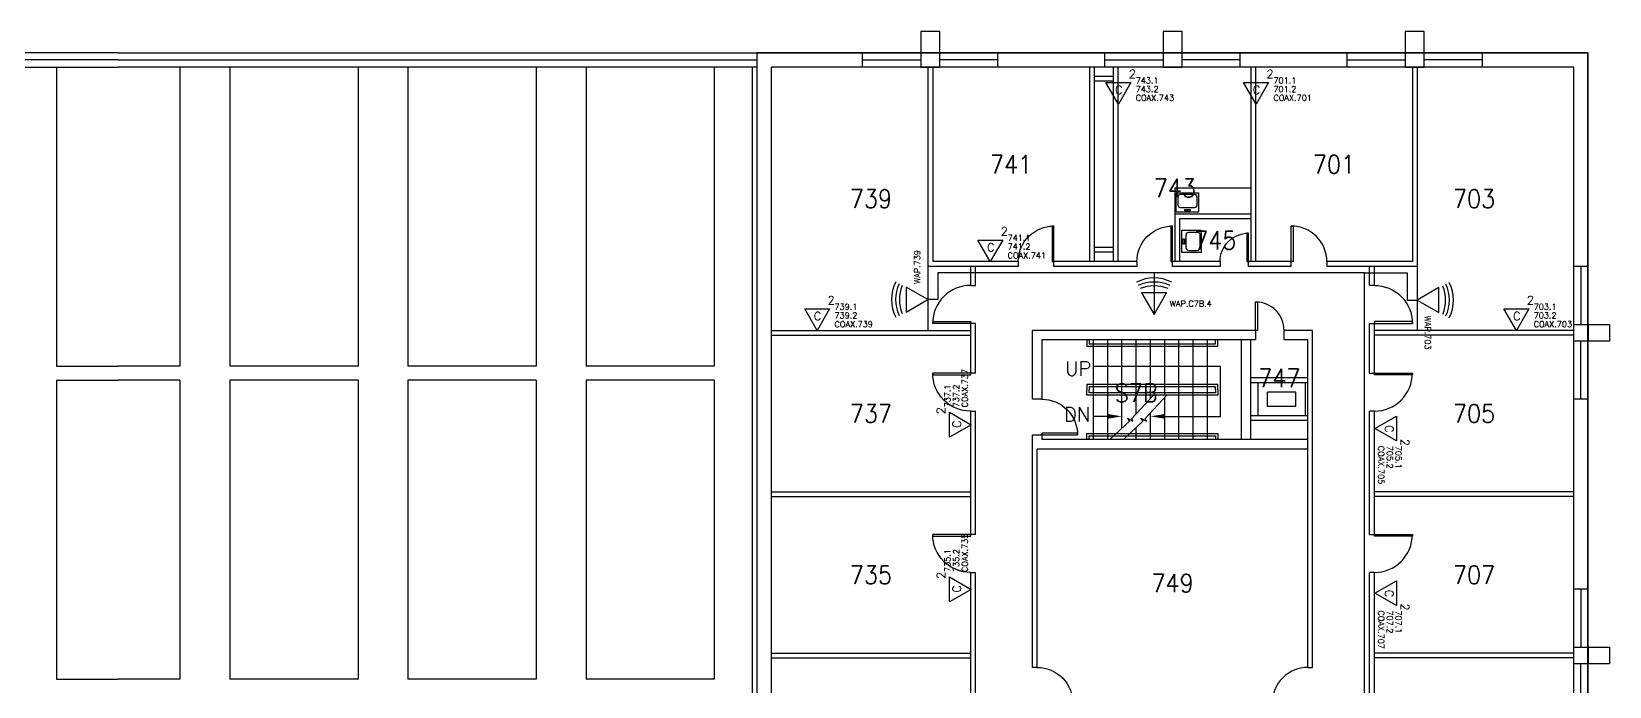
# Model space of a CAD drawing. Header units: inches. Extents: x -460 to 10305, y -938 to 5356.
# Drawn here: x 8976 to 10305, y 4774 to 5326 of the extents above; entities that cross this region are included whole.
import ezdxf
from ezdxf.enums import TextEntityAlignment as Align

# ---------------------------------------------------------------- set-up
doc = ezdxf.new("R2010")
doc.units = ezdxf.units.IN
doc.header["$MEASUREMENT"] = 0
doc.set_wipeout_variables(frame=1)
for name, color, linetype in [('01-0263-07-DWG-BFP-ARCH$0$SP-CASEHIDE', 11, 'Continuous'), ('01-0263-07-DWG-BFP-ARCH$0$SP-DOORS', 5, 'Continuous'), ('01-0263-07-DWG-BFP-ARCH$0$SP-FIXT', 35, 'Continuous'), ('01-0263-07-DWG-BFP-ARCH$0$SP-GROSS', 30, 'Continuous'), ('01-0263-07-DWG-BFP-ARCH$0$SP-GUARDRAIL', 150, 'Continuous'), ('01-0263-07-DWG-BFP-ARCH$0$SP-RMNO', 7, 'Continuous'), ('01-0263-07-DWG-BFP-ARCH$0$SP-ROOM', 7, 'Continuous'), ('01-0263-07-DWG-BFP-ARCH$0$SP-SITE', 3, 'Continuous'), ('01-0263-07-DWG-BFP-ARCH$0$SP-STAIRS', 1, 'Continuous'), ('01-0263-07-DWG-BFP-ARCH$0$SP-TEXT', 72, 'Continuous'), ('01-0263-07-DWG-BFP-ARCH$0$SP-WALL', 7, 'Continuous'), ('01-0263-07-DWG-BFP-ARCH$0$SP-WINDOWS', 6, 'Continuous'), ('T-Anno-Soffit', 200, 'Continuous'), ('T-Comm-E', 1, 'Continuous'), ('T-Comm-E-Wireless', 1, 'Continuous'), ('T-Comm-Path', 40, 'Continuous')]:
    doc.layers.add(name, color=color, linetype=linetype)
doc.layers.get('01-0263-07-DWG-BFP-ARCH$0$SP-ROOM').off()
doc.styles.add('01-0263-07-DWG-BFP-ARCH$0$ROMANS', font='ROMANS.shx', dxfattribs={"width": 0.9})
doc.styles.add('01-0263-07-DWG-BFP-ARCH$0$STANDARD', font='TXT.shx', dxfattribs={"height": 12})
doc.styles.add('3-32', font='SIMPLEX.shx', dxfattribs={"height": 9})

# ---------------------------------------------------------------- blocks, each defined once
blk = doc.blocks.new('01-0263-07-DWG-BFP-ARCH$0$DOR00')
at = {"color": 0}
for p, q in [((0, 1), (0, 0)), ((1, 0), (1, 1))]:
    blk.add_line(p, q, dxfattribs=at)
blk = doc.blocks.new('01-0263-07-DWG-BFP-ARCH$0$DOR01')
at = {"color": 0}
for p, q in [((1, 1), (0, 1)), ((0, 1), (0, 0)), ((1, 0), (1, 1)), ((0, 0), (1, 0))]:
    blk.add_line(p, q, dxfattribs=at)
blk = doc.blocks.new('01-0263-07-DWG-BFP-ARCH$0$S')
for p, q in [((4.1, 17.7, 36), (4.1, 8.7, 36)), ((21.3, 20.6, 36), (7, 20.6, 36)), ((24.2, 8.7, 36), (24.2, 17.7, 36)), ((7, 5.8, 36), (21.3, 5.8, 36))]:
    blk.add_line(p, q)
at = {"elevation": 36}
for points in [[(2.2, 1.1), (26.2, 1.1), (26.2, 22.1), (2.2, 22.1)], [(11.2, 2.6), (17.1, 2.6), (17.1, 4.1), (11.2, 4.1)]]:
    blk.add_lwpolyline(points, close=True, dxfattribs=at)
for centre, start, end in [((7, 17.7, 36), 90, 180), ((21.3, 17.7, 36), 0, 90), ((7, 8.7, 36), 180, 270), ((21.3, 8.7, 36), 270, 0)]:
    blk.add_arc(centre, 2.88, start, end)
blk = doc.blocks.new('01-0263-07-DWG-BFP-ARCH$0$FMGRM1')
at = {"style": '01-0263-07-DWG-BFP-ARCH$0$ROMANS', "width": 0.9}
for tag, p in [('DATA1', (0, -0.443)), ('DATA2', (0, -0.602)), ('DATA3', (0, -0.762)), ('DATA4', (0, -0.921)), ('DATA5', (0, -1.081))]:
    blk.add_attdef(tag, text='', height=0.117, dxfattribs=at).set_placement(p, align=Align.CENTER)
at = {"linetype": 'Continuous'}
blk.add_wipeout([(-0.375, -0.125), (0.375, -0.125), (0.375, 0.125), (-0.375, 0.125)], dxfattribs=at)
at = {"style": '01-0263-07-DWG-BFP-ARCH$0$ROMANS', "width": 0.9}
blk.add_attdef('RMAREA', text='', height=0.117, dxfattribs=at).set_placement((0, -0.284), align=Align.CENTER)
at = {"layer": '01-0263-07-DWG-BFP-ARCH$0$SP-RMNO', "style": '01-0263-07-DWG-BFP-ARCH$0$ROMANS', "width": 0.9}
blk.add_attdef('RMNUMB', text='', height=0.16, dxfattribs=at).set_placement((0, 0), align=Align.MIDDLE)
blk = doc.blocks.new('01-0263-07-DWG-BFP-ARCH', base_point=(1295.2, 1353.4))
at = {"layer": '01-0263-07-DWG-BFP-ARCH$0$SP-CASEHIDE'}
for p, q in [((3487.2, 2527.4), (3423.2, 2527.4)), ((3423.2, 2527.4), (3423.2, 2505.4))]:
    blk.add_line(p, q, dxfattribs=at)
at = {"layer": '01-0263-07-DWG-BFP-ARCH$0$SP-DOORS'}
for points in [[(3291.2, 2465.4, -0.414214), (3321.2, 2495.4, -0.414214)], [(3391.2, 2465.4, -0.414214), (3421.2, 2495.4, -0.414214)], [(3461.2, 2465.4, -0.414214), (3485.2, 2489.4, -0.414214)], [(3551.2, 2465.4, 0.414214), (3521.2, 2495.4, 0.414214)], [(3251.2, 2445.4, 0.414214), (3219.2, 2413.4, 0.414214)], [(3591.2, 2445.4, -0.414214), (3623.2, 2413.4, -0.414214)], [(3515.2, 2407.4, 0.414214), (3491.2, 2431.4, 0.414214)], [(3251.2, 2339.4, -0.414214), (3219.2, 2371.4, -0.414214)], [(3591.2, 2339.4, 0.414214), (3623.2, 2371.4, 0.414214)], [(3311.2, 2349.4, -0.414214), (3341.2, 2319.4, -0.414214)], [(3251.2, 2203.4, -0.414214), (3219.2, 2235.4, -0.414214)], [(3591.2, 2203.4, 0.414214), (3623.2, 2235.4, 0.414214)], [(3307.2, 2123.4, -0.414214), (3337.2, 2093.4, -0.414214)], [(3535.2, 2123.4, 0.414214), (3505.2, 2093.4, 0.414214)]]:
    blk.add_lwpolyline(points, format="xyb", dxfattribs=at)
at = {"layer": '01-0263-07-DWG-BFP-ARCH$0$SP-GROSS'}
blk.add_lwpolyline([(3071.1, 1373.5), (3071.2, 1353.4), (3771.2, 1353.4), (3771.1, 2641.4), (3071.2, 2641.4)], close=True, dxfattribs=at)
at = {"layer": '01-0263-07-DWG-BFP-ARCH$0$SP-GUARDRAIL'}
for p, q in [((3349.1, 2399.4), (3349.1, 2394.2)), ((3349.1, 2394.2), (3459.5, 2394.2)), ((3351.1, 2399.4), (3351.1, 2396.2)), ((3351.1, 2396.2), (3457.5, 2396.2)), ((3457.5, 2396.2), (3457.5, 2399.4)), ((3459.5, 2394.2), (3459.5, 2399.4)), ((3349.1, 2320.6), (3459.5, 2320.6)), ((3349.1, 2315.4), (3349.1, 2320.6)), ((3351.1, 2318.6), (3457.5, 2318.6)), ((3351.1, 2315.4), (3351.1, 2318.6)), ((3457.5, 2318.6), (3457.5, 2315.4)), ((3459.5, 2320.6), (3459.5, 2315.4))]:
    blk.add_line(p, q, dxfattribs=at)
for points in [[(3459.5, 2357.4), (3459.5, 2362), (3349.1, 2362)], [(3349.1, 2362), (3349.1, 2357.4)], [(3459.5, 2357.4), (3459.5, 2352.8), (3349.1, 2352.8)], [(3349.1, 2352.8), (3349.1, 2357.4)], [(3457.5, 2357.4), (3457.5, 2360), (3351.1, 2360)], [(3351.1, 2360), (3351.1, 2357.4)], [(3457.5, 2357.4), (3457.5, 2354.8), (3351.1, 2354.8)], [(3351.1, 2354.8), (3351.1, 2357.4)]]:
    blk.add_lwpolyline(points, dxfattribs=at)
at = {"layer": '01-0263-07-DWG-BFP-ARCH$0$SP-SITE'}
for p, q in [((2481.2, 2629.4), (2481.2, 2377.4)), ((2585.2, 2629.4), (2585.2, 2377.4)), ((2627.2, 2629.4), (2627.2, 2377.4)), ((2735.2, 2629.4), (2735.2, 2377.4)), ((2777.2, 2629.4), (2777.2, 2377.4)), ((2885.2, 2629.4), (2885.2, 2377.4)), ((2927.2, 2629.4), (2927.2, 2377.4)), ((3035.2, 2629.4), (2927.2, 2629.4)), ((3035.2, 2629.4), (3035.2, 2377.4)), ((2481.2, 2377.4), (2533.2, 2377.4)), ((2585.2, 2377.4), (2533.2, 2377.4)), ((2735.2, 2377.4), (2627.2, 2377.4)), ((2885.2, 2377.4), (2777.2, 2377.4)), ((3035.2, 2377.4), (2927.2, 2377.4)), ((2481.2, 2365.4), (2481.2, 2113.4)), ((2481.2, 2365.4), (2533.2, 2365.4)), ((2585.2, 2365.4), (2533.2, 2365.4)), ((2585.2, 2365.4), (2585.2, 2113.4)), ((2627.2, 2365.4), (2627.2, 2113.4)), ((2735.2, 2365.4), (2627.2, 2365.4)), ((2735.2, 2365.4), (2735.2, 2113.4)), ((2885.2, 2365.4), (2777.2, 2365.4)), ((2777.2, 2365.4), (2777.2, 2113.4)), ((2885.2, 2365.4), (2885.2, 2113.4)), ((2927.2, 2365.4), (2927.2, 2113.4)), ((3035.2, 2365.4), (2927.2, 2365.4)), ((3035.2, 2365.4), (3035.2, 2113.4)), ((2481.2, 2113.4), (2533.2, 2113.4)), ((2585.2, 2113.4), (2533.2, 2113.4)), ((2735.2, 2113.4), (2627.2, 2113.4)), ((2885.2, 2113.4), (2777.2, 2113.4)), ((3035.2, 2113.4), (2927.2, 2113.4))]:
    blk.add_line(p, q, dxfattribs=at)
for points in [[(2533.2, 2641.4), (2421.7, 2641.4), (1995.2, 2641.4)], [(2533.2, 2635.4), (1995.2, 2635.4)], [(2533.2, 2641.4), (2644.7, 2641.4), (3071.2, 2641.4)], [(2533.2, 2635.4), (3071.2, 2635.4)], [(1995.2, 2629.4), (2421.7, 2629.4), (2533.2, 2629.4)], [(3071.2, 2629.4), (2644.7, 2629.4), (2533.2, 2629.4)]]:
    blk.add_lwpolyline(points, dxfattribs=at)
at = {"layer": '01-0263-07-DWG-BFP-ARCH$0$SP-STAIRS'}
for p, q in [((3354.6, 2315.4), (3354.6, 2399.4)), ((3366.6, 2315.4), (3366.6, 2399.4)), ((3378.6, 2324.9), (3378.6, 2399.4)), ((3390.6, 2337.3), (3390.6, 2399.4)), ((3402.6, 2350), (3402.6, 2399.4)), ((3414.6, 2352.8), (3414.6, 2399.4)), ((3426.6, 2315.4), (3426.6, 2399.4)), ((3438.6, 2315.4), (3438.6, 2399.4)), ((3450.6, 2315.4), (3450.6, 2399.4)), ((3414.6, 2315.4), (3414.6, 2350.8)), ((3402.6, 2315.4), (3402.6, 2338.1)), ((3390.6, 2315.4), (3390.6, 2325.5))]:
    blk.add_line(p, q, dxfattribs=at)
for points in [[(3368.5, 2315.4), (3385.2, 2331.1), (3383.3, 2333.5), (3387.9, 2330.9), (3386.8, 2333.3), (3405.2, 2352.8)], [(3379.8, 2315.4), (3396.5, 2331.1), (3394.6, 2333.5), (3399.2, 2330.9), (3398.1, 2333.3), (3416.5, 2352.8)]]:
    blk.add_lwpolyline(points, dxfattribs=at)
at = {"layer": '01-0263-07-DWG-BFP-ARCH$0$SP-TEXT'}
for p, q in [((3461.6, 2376.9), (3354.6, 2376.9)), ((3461.6, 2335), (3461.6, 2376.9)), ((3366.6, 2335), (3354.6, 2335)), ((3414.6, 2335), (3461.6, 2335))]:
    blk.add_line(p, q, dxfattribs=at)
for points in [[(3366.6, 2337), (3366.6, 2333), (3378.6, 2335)], [(3414.6, 2333), (3414.6, 2337), (3402.6, 2335)]]:
    blk.add_solid(points, dxfattribs=at)
at = {"layer": '01-0263-07-DWG-BFP-ARCH$0$SP-WALL'}
for p, q in [((3209.2, 2659.4), (3209.2, 2629.4)), ((3225.2, 2659.4), (3209.2, 2659.4)), ((3225.2, 2629.4), (3225.2, 2659.4)), ((3413.2, 2659.4), (3413.2, 2629.4)), ((3429.2, 2659.4), (3413.2, 2659.4)), ((3429.2, 2629.4), (3429.2, 2659.4)), ((3617.2, 2659.4), (3617.2, 2629.4)), ((3633.2, 2659.4), (3617.2, 2659.4)), ((3633.2, 2629.4), (3633.2, 2659.4)), ((3071.2, 2641.4), (3071.2, 1375.4)), ((3160.2, 2629.4), (3160.2, 2641.4)), ((3274.2, 2629.4), (3274.2, 2641.4)), ((3364.2, 2629.4), (3364.2, 2641.4)), ((3478.2, 2629.4), (3478.2, 2641.4)), ((3568.2, 2629.4), (3568.2, 2641.4)), ((3682.2, 2629.4), (3682.2, 2641.4)), ((3067.2, 2629.4), (3067.2, 1381.4)), ((3083.2, 2629.4), (3083.2, 1365.4)), ((3209.2, 2629.4), (3225.2, 2629.4)), ((3215.2, 2629.4), (3215.2, 2461.4)), ((3219.2, 2629.4), (3219.2, 2465.4)), ((3351.2, 2629.4), (3351.2, 2465.4)), ((3355.2, 2629.4), (3355.2, 2465.4)), ((3371.2, 2629.4), (3371.2, 2465.4)), ((3375.2, 2629.4), (3375.2, 2465.4)), ((3413.2, 2629.4), (3429.2, 2629.4)), ((3487.2, 2629.4), (3487.2, 2465.4)), ((3491.2, 2629.4), (3491.2, 2465.4)), ((3617.2, 2629.4), (3633.2, 2629.4)), ((3623.2, 2629.4), (3623.2, 2465.4)), ((3627.2, 2629.4), (3627.2, 2461.4)), ((3487.2, 2505.4), (3423.2, 2505.4)), ((3423.2, 2505.4), (3423.2, 2465.4)), ((3487.2, 2501.4), (3427.2, 2501.4)), ((3427.2, 2501.4), (3427.2, 2465.4)), ((3291.2, 2461.4), (3215.2, 2461.4)), ((3291.2, 2465.4), (3219.2, 2465.4)), ((3251.2, 2445.4), (3251.2, 2461.4)), ((3255.2, 2445.4), (3255.2, 2461.4)), ((3391.2, 2465.4), (3321.2, 2465.4)), ((3391.2, 2461.4), (3321.2, 2461.4)), ((3461.2, 2465.4), (3421.2, 2465.4)), ((3461.2, 2461.4), (3421.2, 2461.4)), ((3521.2, 2465.4), (3485.2, 2465.4)), ((3521.2, 2461.4), (3485.2, 2461.4)), ((3623.2, 2465.4), (3551.2, 2465.4)), ((3627.2, 2461.4), (3551.2, 2461.4)), ((3587.2, 2445.4), (3587.2, 2461.4)), ((3591.2, 2445.4), (3591.2, 2461.4)), ((3771.2, 2461.4), (3759.2, 2461.4)), ((3083.2, 2407.4), (3251.2, 2407.4)), ((3251.2, 2371.4), (3251.2, 2413.4)), ((3255.2, 2371.4), (3255.2, 2413.4)), ((3303.2, 2349.4), (3303.2, 2407.4)), ((3491.2, 2407.4), (3303.2, 2407.4)), ((3539.2, 2407.4), (3515.2, 2407.4)), ((3539.2, 2123.4), (3539.2, 2407.4)), ((3587.2, 2371.4), (3587.2, 2413.4)), ((3591.2, 2371.4), (3591.2, 2413.4)), ((3759.2, 2407.4), (3591.2, 2407.4)), ((3759.2, 2412.4), (3789.2, 2412.4)), ((3771.2, 2412.4), (3771.2, 2398.4)), ((3789.2, 2412.4), (3789.2, 2398.4)), ((3083.2, 2403.4), (3251.2, 2403.4)), ((3491.2, 2399.4), (3311.2, 2399.4)), ((3311.2, 2399.4), (3311.2, 2349.4)), ((3479.2, 2315.4), (3479.2, 2399.4)), ((3487.2, 2315.4), (3487.2, 2399.4)), ((3535.2, 2399.4), (3515.2, 2399.4)), ((3535.2, 2123.4), (3535.2, 2399.4)), ((3759.2, 2403.4), (3591.2, 2403.4)), ((3789.2, 2398.4), (3759.2, 2398.4)), ((3535.2, 2367.4), (3487.2, 2367.4)), ((3535.2, 2363.4), (3487.2, 2363.4)), ((3493.2, 2335.4), (3493.2, 2363.4)), ((3525.2, 2355.4), (3501.2, 2355.4)), ((3501.2, 2343.4), (3501.2, 2355.4)), ((3525.2, 2343.4), (3525.2, 2355.4)), ((3533.2, 2335.4), (3533.2, 2363.4)), ((3251.2, 2235.4), (3251.2, 2339.4)), ((3255.2, 2235.4), (3255.2, 2339.4)), ((3525.2, 2343.4), (3501.2, 2343.4)), ((3587.2, 2235.4), (3587.2, 2339.4)), ((3591.2, 2235.4), (3591.2, 2339.4)), ((3771.2, 2349.4), (3759.2, 2349.4)), ((3535.2, 2335.4), (3487.2, 2335.4)), ((3535.2, 2331.4), (3487.2, 2331.4)), ((3303.2, 2123.4), (3303.2, 2319.4)), ((3311.2, 2319.4), (3311.2, 2315.4)), ((3535.2, 2315.4), (3311.2, 2315.4)), ((3535.2, 2307.4), (3307.2, 2307.4)), ((3307.2, 2123.4), (3307.2, 2307.4)), ((3083.2, 2271.4), (3251.2, 2271.4)), ((3083.2, 2267.4), (3251.2, 2267.4)), ((3759.2, 2271.4), (3591.2, 2271.4)), ((3759.2, 2267.4), (3591.2, 2267.4)), ((3251.2, 2099.4), (3251.2, 2203.4)), ((3255.2, 2099.4), (3255.2, 2203.4)), ((3587.2, 2099.4), (3587.2, 2203.4)), ((3591.2, 2099.4), (3591.2, 2203.4)), ((3771.2, 2189.4), (3759.2, 2189.4)), ((3759.2, 2140.4), (3789.2, 2140.4)), ((3771.2, 2140.4), (3771.2, 2126.4)), ((3789.2, 2140.4), (3789.2, 2126.4)), ((3083.2, 2135.4), (3251.2, 2135.4)), ((3083.2, 2131.4), (3251.2, 2131.4)), ((3759.2, 2135.4), (3591.2, 2135.4)), ((3759.2, 2131.4), (3591.2, 2131.4)), ((3789.2, 2126.4), (3759.2, 2126.4))]:
    blk.add_line(p, q, dxfattribs=at)
for points in [[(3071.8, 2641.4), (3771.2, 2641.4)], [(3771.2, 1904.4), (3771.2, 2411.4), (3771.2, 2641.4)], [(3759.2, 2629.4), (3083.2, 2629.4)], [(3371.2, 2621.4), (3355.2, 2621.4)], [(3759.2, 1904.4), (3759.2, 2411.4), (3759.2, 2629.4)], [(3371.2, 2617.4), (3355.2, 2617.4)], [(3371.2, 2477.4), (3355.2, 2477.4)], [(3371.2, 2473.4), (3355.2, 2473.4)]]:
    blk.add_lwpolyline(points, dxfattribs=at)
at = {"layer": '01-0263-07-DWG-BFP-ARCH$0$SP-WINDOWS'}
for p, q in [((3160.2, 2635.4), (3209.2, 2635.4)), ((3274.2, 2635.4), (3225.2, 2635.4)), ((3364.2, 2635.4), (3413.2, 2635.4)), ((3478.2, 2635.4), (3429.2, 2635.4)), ((3568.2, 2635.4), (3617.2, 2635.4)), ((3682.2, 2635.4), (3633.2, 2635.4)), ((3765.2, 2461.4), (3765.2, 2412.4)), ((3765.2, 2349.4), (3765.2, 2398.4)), ((3765.2, 2189.4), (3765.2, 2140.4)), ((3765.2, 2077.4), (3765.2, 2126.4))]:
    blk.add_line(p, q, dxfattribs=at)
at = {"layer": '01-0263-07-DWG-BFP-ARCH$0$SP-DOORS'}
for p, xscale, yscale, zscale, rotation in [((3321.2, 2465.4), -30, -1.5, 30, 270), ((3421.2, 2465.4), -30, -1.5, 30, 270), ((3485.2, 2465.4), -24, -1.5, 24, 270), ((3521.2, 2465.4), -30, 1.5, 30, 270), ((3491.2, 2407.4), -24, 1.5, 24, 269.9999999999968), ((3591.2, 2413.4), -32, -1.5, 32, 180), ((3591.2, 2371.4), -32, 1.5, 32, 180), ((3311.2, 2319.4), -30, -1.5, 30, 180), ((3591.2, 2235.4), -32, 1.5, 32, 180)]:
    blk.add_blockref('01-0263-07-DWG-BFP-ARCH$0$DOR01', p, dxfattribs=dict(at, xscale=xscale, yscale=yscale, zscale=zscale, rotation=rotation))
at = {"layer": '01-0263-07-DWG-BFP-ARCH$0$SP-DOORS', "xscale": -32, "zscale": 32}
for p, yscale in [((3251.2, 2413.4), 1.5), ((3251.2, 2371.4), -1.5), ((3251.2, 2235.4), -1.5)]:
    blk.add_blockref('01-0263-07-DWG-BFP-ARCH$0$DOR01', p, dxfattribs=dict(at, yscale=yscale))
at = {"layer": '01-0263-07-DWG-BFP-ARCH$0$SP-FIXT', "xscale": -0.78, "yscale": 0.78, "zscale": 0.78}
blk.add_blockref('01-0263-07-DWG-BFP-ARCH$0$S', (3444.8, 2506.2, 7.9), dxfattribs=at)
at = {"layer": '01-0263-07-DWG-BFP-ARCH$0$SP-FIXT', "xscale": -0.78, "yscale": 0.78, "zscale": 0.78, "rotation": 270}
blk.add_blockref('01-0263-07-DWG-BFP-ARCH$0$S', (3428.2, 2471.4, 7.9), dxfattribs=at)
at = {"layer": '01-0263-07-DWG-BFP-ARCH$0$SP-WALL', "yscale": -4}
for p, xscale, zscale in [((3321.2, 2465.4), -30, 30), ((3421.2, 2465.4), -30, 30), ((3485.2, 2465.4), -24, 24)]:
    blk.add_blockref('01-0263-07-DWG-BFP-ARCH$0$DOR00', p, dxfattribs=dict(at, xscale=xscale, zscale=zscale))
at = {"layer": '01-0263-07-DWG-BFP-ARCH$0$SP-WALL'}
for p, xscale, yscale, zscale, rotation in [((3521.2, 2465.4), -30, 4, 30, 180), ((3251.2, 2413.4), -32, 3.999999999999773, 32, 270), ((3591.2, 2413.4), -32, -4, 32, 270), ((3491.2, 2399.4), -24, -7.999999999999544, 24, 180), ((3251.2, 2371.4), -32, -3.999999999999773, 32, 90), ((3591.2, 2371.4), -32, 4, 32, 90), ((3311.2, 2319.4), -30, -7.999999999999773, 30, 270), ((3251.2, 2235.4), -32, -4.000000000000227, 32, 90), ((3591.2, 2235.4), -32, 4, 32, 90), ((3307.2, 2093.4), -30, -3.999999999999773, 30, 270), ((3535.2, 2093.4), -30, 4, 30, 270)]:
    blk.add_blockref('01-0263-07-DWG-BFP-ARCH$0$DOR00', p, dxfattribs=dict(at, xscale=xscale, yscale=yscale, zscale=zscale, rotation=rotation))
at = {"layer": '01-0263-07-DWG-BFP-ARCH$0$SP-TEXT', "style": '01-0263-07-DWG-BFP-ARCH$0$STANDARD'}
for s, p in [('UP', (3352.8, 2375.3)), ('DN', (3351.9, 2336.8))]:
    blk.add_text(s, height=12, dxfattribs=at).set_placement(p, align=Align.MIDDLE_RIGHT)
at = {"layer": '01-0263-07-DWG-BFP-ARCH$0$SP-ROOM'}
ref = blk.add_blockref('01-0263-07-DWG-BFP-ARCH$0$FMGRM1', (3285.2, 2547.4), dxfattribs=dict(at, xscale=96, yscale=96, zscale=96))
ref.add_attrib('RMNUMB', '741', dxfattribs={"layer": '01-0263-07-DWG-BFP-ARCH$0$SP-RMNO', "height": 15.36, "style": '01-0263-07-DWG-BFP-ARCH$0$ROMANS', "width": 0.9}).set_placement((3285.2, 2547.4), align=Align.MIDDLE)
ref = blk.add_blockref('01-0263-07-DWG-BFP-ARCH$0$FMGRM1', (3557.2, 2547.4), dxfattribs=dict(at, xscale=96, yscale=96, zscale=96))
ref.add_attrib('RMNUMB', '701', dxfattribs={"layer": '01-0263-07-DWG-BFP-ARCH$0$SP-RMNO', "height": 15.36, "style": '01-0263-07-DWG-BFP-ARCH$0$ROMANS', "width": 0.9}).set_placement((3557.2, 2547.4), align=Align.MIDDLE)
ref = blk.add_blockref('01-0263-07-DWG-BFP-ARCH$0$FMGRM1', (3423.2, 2527.4), dxfattribs=dict(at, xscale=96, yscale=96, zscale=96))
ref.add_attrib('RMNUMB', '743', dxfattribs={"layer": '01-0263-07-DWG-BFP-ARCH$0$SP-RMNO', "height": 15.36, "style": '01-0263-07-DWG-BFP-ARCH$0$ROMANS', "width": 0.9}).set_placement((3423.2, 2527.4), align=Align.MIDDLE)
ref = blk.add_blockref('01-0263-07-DWG-BFP-ARCH$0$FMGRM1', (3167.2, 2518.4), dxfattribs=dict(at, xscale=96, yscale=96, zscale=96))
ref.add_attrib('RMNUMB', '739', dxfattribs={"layer": '01-0263-07-DWG-BFP-ARCH$0$SP-RMNO', "height": 15.36, "style": '01-0263-07-DWG-BFP-ARCH$0$ROMANS', "width": 0.9}).set_placement((3167.2, 2518.4), align=Align.MIDDLE)
ref = blk.add_blockref('01-0263-07-DWG-BFP-ARCH$0$FMGRM1', (3675.2, 2518.4), dxfattribs=dict(at, xscale=96, yscale=96, zscale=96))
ref.add_attrib('RMNUMB', '703', dxfattribs={"layer": '01-0263-07-DWG-BFP-ARCH$0$SP-RMNO', "height": 15.36, "style": '01-0263-07-DWG-BFP-ARCH$0$ROMANS', "width": 0.9}).set_placement((3675.2, 2518.4), align=Align.MIDDLE)
ref = blk.add_blockref('01-0263-07-DWG-BFP-ARCH$0$FMGRM1', (3457.2, 2483.4), dxfattribs=dict(at, xscale=96, yscale=96, zscale=96))
ref.add_attrib('RMNUMB', '745', dxfattribs={"layer": '01-0263-07-DWG-BFP-ARCH$0$SP-RMNO', "height": 15.36, "style": '01-0263-07-DWG-BFP-ARCH$0$ROMANS', "width": 0.9}).set_placement((3457.2, 2483.4), align=Align.MIDDLE)
ref = blk.add_blockref('01-0263-07-DWG-BFP-ARCH$0$FMGRM1', (3511.2, 2367.4), dxfattribs=dict(at, xscale=96, yscale=96, zscale=96))
ref.add_attrib('RMNUMB', '747', dxfattribs={"layer": '01-0263-07-DWG-BFP-ARCH$0$SP-RMNO', "height": 15.36, "style": '01-0263-07-DWG-BFP-ARCH$0$ROMANS', "width": 0.9}).set_placement((3511.2, 2367.4), align=Align.MIDDLE)
ref = blk.add_blockref('01-0263-07-DWG-BFP-ARCH$0$FMGRM1', (3390.6, 2354.8), dxfattribs=dict(at, xscale=96, yscale=96, zscale=96))
ref.add_attrib('RMNUMB', 'S7B', dxfattribs={"layer": '01-0263-07-DWG-BFP-ARCH$0$SP-RMNO', "height": 15.36, "style": '01-0263-07-DWG-BFP-ARCH$0$ROMANS', "width": 0.9}).set_placement((3390.6, 2354.8), align=Align.MIDDLE)
ref = blk.add_blockref('01-0263-07-DWG-BFP-ARCH$0$FMGRM1', (3167.2, 2337.4), dxfattribs=dict(at, xscale=96, yscale=96, zscale=96))
ref.add_attrib('RMNUMB', '737', dxfattribs={"layer": '01-0263-07-DWG-BFP-ARCH$0$SP-RMNO', "height": 15.36, "style": '01-0263-07-DWG-BFP-ARCH$0$ROMANS', "width": 0.9}).set_placement((3167.2, 2337.4), align=Align.MIDDLE)
ref = blk.add_blockref('01-0263-07-DWG-BFP-ARCH$0$FMGRM1', (3675.2, 2337.4), dxfattribs=dict(at, xscale=96, yscale=96, zscale=96))
ref.add_attrib('RMNUMB', '705', dxfattribs={"layer": '01-0263-07-DWG-BFP-ARCH$0$SP-RMNO', "height": 15.36, "style": '01-0263-07-DWG-BFP-ARCH$0$ROMANS', "width": 0.9}).set_placement((3675.2, 2337.4), align=Align.MIDDLE)
ref = blk.add_blockref('01-0263-07-DWG-BFP-ARCH$0$FMGRM1', (3167.2, 2201.4), dxfattribs=dict(at, xscale=96, yscale=96, zscale=96))
ref.add_attrib('RMNUMB', '735', dxfattribs={"layer": '01-0263-07-DWG-BFP-ARCH$0$SP-RMNO', "height": 15.36, "style": '01-0263-07-DWG-BFP-ARCH$0$ROMANS', "width": 0.9}).set_placement((3167.2, 2201.4), align=Align.MIDDLE)
ref = blk.add_blockref('01-0263-07-DWG-BFP-ARCH$0$FMGRM1', (3421.2, 2194.4), dxfattribs=dict(at, xscale=96, yscale=96, zscale=96))
ref.add_attrib('RMNUMB', '749', dxfattribs={"layer": '01-0263-07-DWG-BFP-ARCH$0$SP-RMNO', "height": 15.36, "style": '01-0263-07-DWG-BFP-ARCH$0$ROMANS', "width": 0.9}).set_placement((3421.2, 2194.4), align=Align.MIDDLE)
ref = blk.add_blockref('01-0263-07-DWG-BFP-ARCH$0$FMGRM1', (3675.2, 2201.4), dxfattribs=dict(at, xscale=96, yscale=96, zscale=96))
ref.add_attrib('RMNUMB', '707', dxfattribs={"layer": '01-0263-07-DWG-BFP-ARCH$0$SP-RMNO', "height": 15.36, "style": '01-0263-07-DWG-BFP-ARCH$0$ROMANS', "width": 0.9}).set_placement((3675.2, 2201.4), align=Align.MIDDLE)
blk = doc.blocks.new('WIRELESS')
for p, q in [((10.5, 18.2), (-10.5, 18.2)), ((-10.5, 18.2), (0, 0)), ((0, 0), (10.5, 18.2))]:
    blk.add_line(p, q)
for centre, start, end in [((0, -1.4), 62.4297, 117.5703), ((0, -4.9), 65.5205, 114.4795), ((0, -8.1), 68.4095, 111.5905)]:
    blk.add_arc(centre, 32.1, start, end)
at = {"style": '3-32', "flags": 1}
for tag, p in [('RM_NUMBER', (50.9, 153.7)), ('UTP_CATEGORY', (50.9, 140.3)), ('QUANTITY_UTP', (50.9, 127.2)), ('WIRELESS_OUTLET_LOCATION', (50.9, 114.2)), ('TELECOMM_ROOM', (50.9, 100.3)), ('QTY_COAX', (50.3, 74.2)), ('POS_2', (166.1, 63.3)), ('POS_3', (166.1, 55.3)), ('POS_4', (166.1, 46.8)), ('POS_5', (166.1, 38.7)), ('POS_6', (166.1, 30))]:
    blk.add_attdef(tag, p, '', height=5, dxfattribs=at)
at = {"flags": 1}
for tag, p in [('SERIAL_NUMBER', (51.8, 50.2)), ('MAC_ADDRESS', (51.8, 26.2)), ('ELEVATION', (51.8, 2.2)), ('WO_NUMBER', (54, -25.6))]:
    blk.add_attdef(tag, text='', height=5, dxfattribs=at).set_placement(p, align=Align.BOTTOM_LEFT)
at = {"style": '3-32'}
blk.add_attdef('POS_1', (13.2, 6.5), '', height=5, dxfattribs=at)
blk = doc.blocks.new('VOICE(1)DATA(1)COAX(1)')
for p, q in [((0, 0), (-10.5, 18.2)), ((-10.5, 18.2), (10.5, 18.2)), ((10.5, 18.2), (0, 0))]:
    blk.add_line(p, q)
at = {"char_height": 7, "attachment_point": 1, "style": '3-32'}
for s, insert, width in [('2', (8.8, 29), 11.781), ('C', (-2.8, 15.6), 12.703)]:
    blk.add_mtext(s, dxfattribs=dict(at, insert=insert, width=width))
at = {"style": '3-32', "flags": 1}
for tag, p in [('RM_NUMBER', (92.1, 138.9)), ('UTP_CATEGORY', (92.1, 125.6)), ('QUANTITY_UTP', (92.1, 112.4)), ('WIRELESS_OUTLET_LOCATION', (92.1, 99.4)), ('TELECOMM_ROOM', (92.1, 85.6)), ('QTY_COAX', (91.3, 59.5)), ('POS_4', (202.7, 34.3)), ('POS_5', (202.7, 26)), ('POS_6', (202.7, 17.5))]:
    blk.add_attdef(tag, p, '', height=5, dxfattribs=at)
at = {"flags": 1}
blk.add_attdef('WO_NUMBER', text='', height=5, dxfattribs=at).set_placement((90.2, 43.1), align=Align.BOTTOM_LEFT)
at = {"style": '3-32'}
for tag, p in [('POS_1', (14.6, 17.5)), ('POS_2', (14.6, 10.2)), ('POS_3', (14.6, 2.8))]:
    blk.add_attdef(tag, p, '', height=5, dxfattribs=at)

msp = doc.modelspace()

# ---------------------------------------------------------------- block references
msp.add_blockref('01-0263-07-DWG-BFP-ARCH', (7811.4, 4020.2))

# ---------------------------------------------------------------- next in the draw order: linework, layer by layer
at = {"layer": 'T-Anno-Soffit'}
for p, q in [((9731.4, 5128.2), (9731.4, 5074.2)), ((10143.4, 5128.2), (10143.4, 5074.2))]:
    msp.add_line(p, q, dxfattribs=at)
at = {"layer": 'T-Comm-Path'}
for points in [[(10051.4, 4706.2), (10099.2, 4706.2), (10099.2, 5122.8), (9739.8, 5122.8), (9739.8, 5100.2), (9731.4, 5100.2)], [(10051.4, 4706.2), (10099.2, 4706.2), (10099.2, 5122.8), (9921.9, 5122.8), (9921.9, 5087.8)], [(10051.4, 4706.2), (10099.2, 4706.2), (10099.2, 5122.8), (10135.1, 5122.8), (10135.1, 5099.8), (10143.4, 5099.8)]]:
    msp.add_lwpolyline(points, dxfattribs=at)

# ---------------------------------------------------------------- next in the draw order: block references
at = {"layer": 'T-Comm-E'}
for p, values in [((9891.8, 5264.9), {'POS_1': '743.1', 'POS_2': '743.2', 'POS_3': 'COAX.743'}), ((10007.8, 5264.9), {'POS_1': '701.1', 'POS_2': '701.2', 'POS_3': 'COAX.701'}), ((9783.9, 5132.2), {'POS_1': '741.1', 'POS_2': '741.2', 'POS_3': 'COAX.741'}), ((9638.1, 5074.2), {'POS_1': '739.1', 'POS_2': '739.2', 'POS_3': 'COAX.739'}), ((10227, 5074.2), {'POS_1': '703.1', 'POS_2': '703.2', 'POS_3': 'COAX.703'})]:
    msp.add_blockref('VOICE(1)DATA(1)COAX(1)', p, dxfattribs=at).add_auto_attribs(values)
for p, rotation, values in [((9767.8, 4994.8), 90, {'POS_1': '737.1', 'POS_2': '737.2', 'POS_3': 'COAX.737'}), ((10107.8, 4991.6), 270, {'POS_1': '705.1', 'POS_2': '705.2', 'POS_3': 'COAX.705'}), ((9767.8, 4856), 90, {'POS_1': '735.1', 'POS_2': '735.2', 'POS_3': 'COAX.735'}), ((10107.8, 4852.8), 270, {'POS_1': '707.1', 'POS_2': '707.2', 'POS_3': 'COAX.707'})]:
    msp.add_blockref('VOICE(1)DATA(1)COAX(1)', p, dxfattribs=dict(at, rotation=rotation)).add_auto_attribs(values)
at = {"layer": 'T-Comm-E-Wireless'}
for p, rotation, values in [((9731.4, 5100.2), 90, {'POS_1': 'WAP.739'}), ((10143.4, 5099.8), 270, {'POS_1': 'WAP.703'})]:
    msp.add_blockref('WIRELESS', p, dxfattribs=dict(at, rotation=rotation)).add_auto_attribs(values)
msp.add_blockref('WIRELESS', (9921.9, 5087.8), dxfattribs=at).add_auto_attribs({'POS_1': 'WAP.C7B.4'})

doc.saveas('drawing.dxf')
